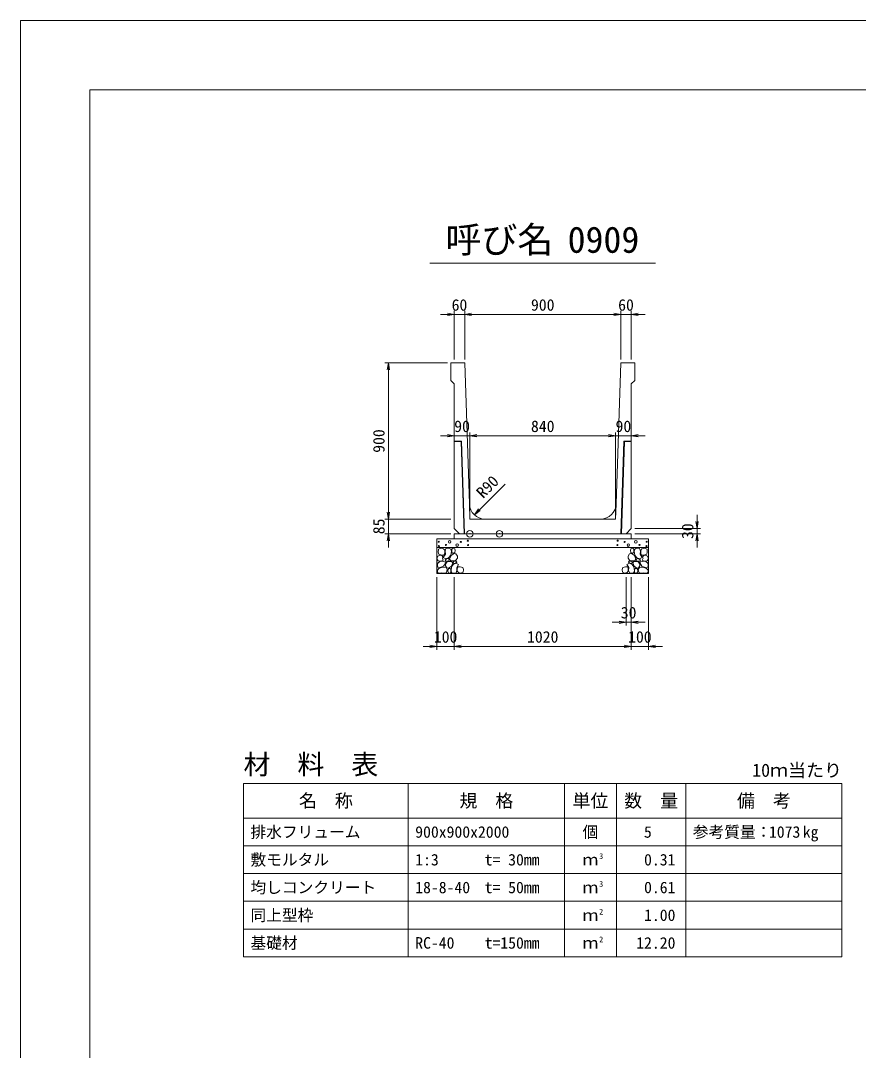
# Model space of a CAD drawing. Units: millimetres at full size, sheet at 1:75. Extents: x 67280 to 84100, y -11880 to 0.
# Drawn here: x 67280 to 72110, y -5940 to 0 of the extents above; entities that cross this region are included whole.
import ezdxf
from ezdxf.enums import TextEntityAlignment as Align

# ---------------------------------------------------------------- set-up
doc = ezdxf.new("R2010")
doc.units = ezdxf.units.MM
doc.header["$LTSCALE"] = 75
doc.header["$PDMODE"] = 32
doc.header["$PDSIZE"] = 37.5
doc.linetypes.add('DASHED_SPACED', pattern=[12, 6, -6])
for name, color, linetype, lineweight in [('D-DCR-HCHn', 4, 'Continuous', 9), ('D-MTR-FRAM', 7, 'Continuous', 13), ('D-MTR-LINE', 7, 'Continuous', 13), ('D-STR-DIM', 7, 'Continuous', 13), ('D-STR-STRn', 1, 'Continuous', 13), ('D-TTL', 2, 'Continuous', 13), ('D-TTL-TXT', 7, 'Continuous', 13)]:
    doc.layers.add(name, color=color, linetype=linetype, lineweight=lineweight)
doc.layers.add('D-MTR', color=7, linetype='Continuous')
doc.layers.add('D-MTR-TXT', color=7, linetype='Continuous')
doc.styles.add('ＭＳ ゴシック', font='')
doc.styles.get('ＭＳ ゴシック').set_extended_font_data('MS Gothic')

# ---------------------------------------------------------------- blocks, each defined once
blk = doc.blocks.new('open_arrow')
at = {"color": 0, "linetype": 'Continuous', "lineweight": -2}
blk.add_lwpolyline([(7.5, 1.25), (0, 0), (7.5, -1.25)], dxfattribs=at)

msp = doc.modelspace()

# ---------------------------------------------------------------- linework, layer by layer
at = {"layer": 'D-DCR-HCHn'}
for points in [[(69685.46, -3089.64), (69680.26, -3105.25), (69687.19, -3115.65), (69704.53, -3117.38), (69716.37, -3112.3), (69711.46, -3100.05), (69714.93, -3093.11), (69708, -3086.18), (69697.6, -3082.71)], [(69718.4, -3046.3), (69702.8, -3042.84), (69688.93, -3049.77), (69687.19, -3065.37), (69690.66, -3077.51), (69708, -3082.71), (69720.13, -3082.71), (69725.33, -3074.04), (69725.33, -3054.97)], [(69732.27, -3044.57), (69727.07, -3060.17), (69728.8, -3077.51), (69716.67, -3096.58), (69732.27, -3105.25), (69749.6, -3096.58), (69760, -3082.71), (69763.47, -3060.17), (69760, -3048.04), (69749.6, -3042.84)], [(69761.74, -3086.18), (69753.07, -3106.98), (69760, -3115.65), (69780.81, -3115.65), (69789.48, -3112.18), (69798.14, -3100.05), (69798.14, -3089.64), (69789.48, -3075.78), (69779.07, -3074.04)], [(69765.21, -3048.04), (69765.21, -3068.84), (69773.87, -3074.04), (69782.54, -3068.84), (69784.28, -3056.71), (69782.54, -3046.3), (69770.41, -3042.84)], [(70818.26, -3086.18), (70826.93, -3106.98), (70820, -3115.65), (70799.19, -3115.65), (70790.52, -3112.18), (70781.86, -3100.05), (70781.86, -3089.64), (70790.52, -3075.78), (70800.93, -3074.04)], [(70814.79, -3048.04), (70814.79, -3068.84), (70806.13, -3074.04), (70797.46, -3068.84), (70795.72, -3056.71), (70797.46, -3046.3), (70809.59, -3042.84)], [(70847.73, -3044.57), (70852.93, -3060.17), (70851.2, -3077.51), (70863.33, -3096.58), (70847.73, -3105.25), (70830.4, -3096.58), (70820, -3082.71), (70816.53, -3060.17), (70820, -3048.04), (70830.4, -3042.84)], [(70861.6, -3046.3), (70877.2, -3042.84), (70891.07, -3049.77), (70892.81, -3065.37), (70889.34, -3077.51), (70872, -3082.71), (70859.87, -3082.71), (70854.67, -3074.04), (70854.67, -3054.97)], [(70894.54, -3089.64), (70899.74, -3105.25), (70892.81, -3115.65), (70875.47, -3117.38), (70863.63, -3112.3), (70868.54, -3100.05), (70865.07, -3093.11), (70872, -3086.18), (70882.4, -3082.71)], [(69718.37, -3147.24), (69731.21, -3127.98), (69729.6, -3123.17), (69711.95, -3118.35), (69695.89, -3119.96), (69684.66, -3129.59), (69683.05, -3140.82), (69684.66, -3152.06), (69697.5, -3155.27)], [(69735.73, -3105.25), (69727.07, -3112.18), (69730.53, -3117.38), (69742.67, -3117.38), (69747.87, -3115.65), (69751.34, -3108.71), (69746.14, -3103.51)], [(69763.31, -3147.24), (69771.34, -3127.98), (69764.92, -3119.96), (69745.65, -3119.96), (69737.63, -3123.17), (69729.6, -3134.4), (69729.6, -3144.03), (69737.63, -3156.87), (69747.26, -3158.48)], [(69790.6, -3185.77), (69795.41, -3171.32), (69793.81, -3155.27), (69805.05, -3137.61), (69790.6, -3129.59), (69774.55, -3137.61), (69764.92, -3150.45), (69761.71, -3171.32), (69764.92, -3182.56), (69774.55, -3187.37)], [(69787.39, -3129.59), (69795.41, -3123.17), (69792.2, -3118.35), (69780.97, -3118.35), (69776.15, -3119.96), (69772.94, -3126.38), (69777.76, -3131.19)], [(70789.4, -3185.77), (70784.59, -3171.32), (70786.19, -3155.27), (70774.95, -3137.61), (70789.4, -3129.59), (70805.45, -3137.61), (70815.08, -3150.45), (70818.29, -3171.32), (70815.08, -3182.56), (70805.45, -3187.37)], [(70792.61, -3129.59), (70784.59, -3123.17), (70787.8, -3118.35), (70799.03, -3118.35), (70803.85, -3119.96), (70807.06, -3126.38), (70802.24, -3131.19)], [(70816.69, -3147.24), (70808.66, -3127.98), (70815.08, -3119.96), (70834.35, -3119.96), (70842.37, -3123.17), (70850.4, -3134.4), (70850.4, -3144.03), (70842.37, -3156.87), (70832.74, -3158.48)], [(70844.27, -3105.25), (70852.93, -3112.18), (70849.47, -3117.38), (70837.33, -3117.38), (70832.13, -3115.65), (70828.66, -3108.71), (70833.86, -3103.51)], [(70861.63, -3147.24), (70848.79, -3127.98), (70850.4, -3123.17), (70868.05, -3118.35), (70884.11, -3119.96), (70895.34, -3129.59), (70896.95, -3140.82), (70895.34, -3152.06), (70882.5, -3155.27)], [(69724.79, -3187.37), (69736.02, -3182.56), (69739.23, -3166.51), (69732.81, -3155.27), (69721.58, -3152.06), (69707.13, -3153.66), (69691.08, -3160.08), (69683.05, -3169.72), (69683.05, -3180.95), (69687.87, -3187.37), (69707.13, -3185.77)], [(69760.1, -3182.56), (69760.1, -3163.3), (69752.08, -3158.48), (69744.05, -3163.3), (69742.44, -3174.53), (69744.05, -3184.16), (69755.29, -3187.37)], [(69803.44, -3184.16), (69817.89, -3187.37), (69830.73, -3180.95), (69832.33, -3166.51), (69829.12, -3155.27), (69813.07, -3150.45), (69801.84, -3150.45), (69797.02, -3158.48), (69797.02, -3176.14)], [(70776.56, -3184.16), (70762.11, -3187.37), (70749.27, -3180.95), (70747.67, -3166.51), (70750.88, -3155.27), (70766.93, -3150.45), (70778.16, -3150.45), (70782.98, -3158.48), (70782.98, -3176.14)], [(70819.9, -3182.56), (70819.9, -3163.3), (70827.92, -3158.48), (70835.95, -3163.3), (70837.56, -3174.53), (70835.95, -3184.16), (70824.71, -3187.37)], [(70855.21, -3187.37), (70843.98, -3182.56), (70840.77, -3166.51), (70847.19, -3155.27), (70858.42, -3152.06), (70872.87, -3153.66), (70888.92, -3160.08), (70896.95, -3169.72), (70896.95, -3180.95), (70892.13, -3187.37), (70872.87, -3185.77)]]:
    msp.add_lwpolyline(points, close=True, dxfattribs=at)
for centre, radius in [((69690.73, -3006.04), 3), ((69691.87, -3031.09), 3), ((69732.29, -3024.25), 3), ((69753.34, -3006.04), 7.5), ((69796.66, -3025.04), 7.5), ((69817.71, -3006.84), 3), ((69858.13, -2999.99), 3), ((69859.27, -3025.04), 3), ((70720.73, -3025.04), 3), ((70721.87, -2999.99), 3), ((70762.29, -3006.84), 3), ((70783.34, -3025.04), 7.5), ((70826.66, -3006.04), 7.5), ((70847.71, -3024.25), 3), ((70888.13, -3031.09), 3), ((70889.27, -3006.04), 3)]:
    msp.add_circle(centre, radius, dxfattribs=at)
at = {"layer": 'D-MTR-FRAM'}
for p, q in [((68565, -4400), (72015, -4400)), ((68565, -4400), (68565, -5400)), ((72015, -4400), (72015, -5400)), ((68565, -5400), (72015, -5400))]:
    msp.add_line(p, q, dxfattribs=at)
at = {"layer": 'D-MTR-LINE'}
for p, q in [((69515, -4400), (69515, -5400)), ((70415, -4400), (70415, -5400)), ((70715, -4400), (70715, -5400)), ((71115, -4400), (71115, -5400)), ((68565, -4600), (72015, -4600)), ((68565, -4760), (72015, -4760)), ((68565, -4920), (72015, -4920)), ((68565, -5080), (72015, -5080)), ((68565, -5240), (72015, -5240))]:
    msp.add_line(p, q, dxfattribs=at)
at = {"layer": 'D-STR-DIM'}
for p, q in [((69700, -1695), (69920, -1695)), ((69780, -1955), (69780, -1675)), ((69840, -1955), (69840, -1675)), ((69840, -1955), (69840, -1675)), ((69840, -1695), (70740, -1695)), ((70660, -1695), (70880, -1695)), ((70740, -1955), (70740, -1675)), ((70740, -1955), (70740, -1675)), ((70800, -1955), (70800, -1675)), ((69740, -1975), (69380, -1975)), ((69400, -1975), (69400, -2875)), ((69780, -2855), (69780, -2375)), ((69870, -2855), (69870, -2375)), ((69870, -2855), (69870, -2375)), ((70710, -2855), (70710, -2375)), ((70710, -2855), (70710, -2375)), ((70800, -2855), (70800, -2375)), ((69700, -2395), (69950, -2395)), ((69870, -2395), (70710, -2395)), ((70630, -2395), (70880, -2395)), ((69400, -2795), (69400, -3040)), ((71180, -2850), (71180, -3040)), ((69760, -2875), (69380, -2875)), ((69760, -2875), (69380, -2875)), ((69760, -2960), (69380, -2960)), ((70820, -2930), (71200, -2930)), ((70820, -2960), (71200, -2960)), ((69680, -3210), (69680, -3630)), ((69780, -3210), (69780, -3630)), ((69780, -3210), (69780, -3630)), ((70770, -3210), (70770, -3490)), ((70800, -3210), (70800, -3630)), ((70800, -3210), (70800, -3630)), ((70800, -3210), (70800, -3490)), ((70900, -3210), (70900, -3630)), ((70690, -3470), (70880, -3470)), ((69860, -3610), (69600, -3610)), ((69780, -3610), (70800, -3610)), ((70980, -3610), (70720, -3610))]:
    msp.add_line(p, q, dxfattribs=at)
msp.add_lwpolyline([(69896.38, -2849.94), (69924.66, -2821.66), (70073.15, -2673.17)], dxfattribs=at)
at = {"layer": 'D-STR-STRn'}
for p, q in [((69760, -1975), (69760, -2075)), ((69760, -1975), (69840, -1975)), ((69867.1, -2788), (69840, -1975)), ((70740, -1975), (70712.9, -2788)), ((70740, -1975), (70820, -1975)), ((70820, -1975), (70820, -2075)), ((69760, -2075), (69780, -2095)), ((70820, -2075), (70800, -2095)), ((69780, -2095), (69780, -2930)), ((70800, -2095), (70800, -2930)), ((69780, -2425), (69821.98, -2425)), ((69819.08, -2428), (69780, -2428)), ((69836.81, -2960), (69819.08, -2428)), ((69839.82, -2960), (69821.98, -2425)), ((70740.18, -2960), (70758.02, -2425)), ((70743.19, -2960), (70760.92, -2428)), ((70800, -2425), (70758.02, -2425)), ((70760.92, -2428), (70800, -2428)), ((69957.05, -2875), (70622.95, -2875)), ((69780, -2930), (69810, -2960)), ((69780, -2960), (70800, -2960)), ((69780, -2960), (69780, -2990)), ((69810, -2960), (70770, -2960)), ((70800, -2930), (70770, -2960)), ((70800, -2960), (70800, -2990)), ((69680, -3190), (69680, -2990)), ((69680, -2990), (70900, -2990)), ((70900, -3190), (70900, -2990)), ((69680, -3040), (70900, -3040)), ((69680, -3190), (70900, -3190))]:
    msp.add_line(p, q, dxfattribs=at)
at = {"layer": 'D-STR-STRn', "color": 2, "linetype": 'DASHED_SPACED'}
for p, q in [((69870, -2875), (69867.1, -2788)), ((70710, -2875), (70712.9, -2788)), ((69957.05, -2875), (69870, -2875)), ((70710, -2875), (70622.95, -2875))]:
    msp.add_line(p, q, dxfattribs=at)
at = {"layer": 'D-STR-STRn'}
for centre, start, end in [((69957.05, -2785), 181.90915, 270), ((70622.95, -2785), 270, 358.09085)]:
    msp.add_arc(centre, 90, start, end, dxfattribs=at)
for p in [(69870, -2960), (69870, -2960), (70040, -2960)]:
    msp.add_point(p, dxfattribs=at)
at = {"layer": 'D-TTL'}
for points in [[(67280, -11880), (84100, -11880), (84100, 0), (67280, 0)], [(67680, -11480), (83700, -11480), (83700, -400), (67680, -400)]]:
    msp.add_lwpolyline(points, close=True, dxfattribs=at)
at = {"layer": 'D-TTL-TXT'}
msp.add_line((69640, -1400), (70940, -1400), dxfattribs=at)

# ---------------------------------------------------------------- block references
at = {"layer": 'D-STR-DIM', "xscale": 5.33, "yscale": 5.33}
for p, rotation in [((69780, -1695), 180), ((70740, -1695), 180), ((70740, -1695), 180), ((69400, -1975), 270), ((69780, -2395), 180), ((70710, -2395), 180), ((70710, -2395), 180), ((69400, -2875), 90), ((69400, -2875), 90), ((69896.38, -2849.94), 45), ((71180, -2930), 90), ((69400, -2960), 270), ((71180, -2960), 270), ((70770, -3470), 180), ((69680, -3610), 180), ((70800, -3610), 180), ((70800, -3610), 180)]:
    msp.add_blockref('open_arrow', p, dxfattribs=dict(at, rotation=rotation))
for p in [(69840, -1695), (69840, -1695), (70800, -1695), (69870, -2395), (69870, -2395), (70800, -2395), (70800, -3470), (69780, -3610), (69780, -3610), (70900, -3610)]:
    msp.add_blockref('open_arrow', p, dxfattribs=at)

# ---------------------------------------------------------------- texts
at = {"layer": 'D-MTR', "style": 'ＭＳ ゴシック'}
msp.add_text('材\u3000料\u3000表', height=113.9, dxfattribs=at).set_placement((68565, -4381.85), align=Align.BOTTOM_LEFT)
msp.add_text('10ｍ当たり', height=75.95, dxfattribs=at).set_placement((72015, -4384.57), align=Align.BOTTOM_RIGHT)
at = {"layer": 'D-MTR-TXT', "style": 'ＭＳ ゴシック'}
for s, height, p in [('名\u3000称', 75.95, (69040, -4500)), ('規\u3000格', 75.95, (69965, -4500)), ('単位', 75.95, (70565, -4500)), ('数\u3000量', 75.95, (70915, -4500)), ('備\u3000考', 75.95, (71565, -4500)), ('個', 66.46, (70565, -4680)), ('ｍ', 66.46, (70565, -4840)), ('ｍ', 66.46, (70565, -5000)), ('ｍ', 66.46, (70565, -5160)), ('ｍ', 66.46, (70565, -5320))]:
    msp.add_text(s, height=height, dxfattribs=at).set_placement(p, align=Align.MIDDLE_CENTER)
for s, p in [('排水フリューム', (68605, -4680)), ('900x900x2000', (69555, -4680)), ('参考質量：    kg', (71155, -4680)), ('敷モルタル', (68605, -4840)), ('1:3', (69555, -4840)), ('t= 30mm', (69955, -4840)), ('均しコンクリート', (68605, -5000)), ('18-8-40', (69555, -5000)), ('t= 50mm', (69955, -5000)), ('同上型枠', (68605, -5160)), ('基礎材', (68605, -5320)), ('RC-40', (69555, -5320)), ('t=150mm', (69955, -5320))]:
    msp.add_text(s, height=66.46, dxfattribs=at).set_placement(p, align=Align.MIDDLE_LEFT)
for s, p in [('5', (70918.55, -4680)), ('1073', (71775, -4680))]:
    msp.add_text(s, height=66.46, dxfattribs=at).set_placement(p, align=Align.MIDDLE_RIGHT)
for s, p in [('3', (70615, -4846.37)), ('3', (70615, -5006.37)), ('2', (70615, -5166.37)), ('2', (70615, -5326.37))]:
    msp.add_text(s, height=33.23, dxfattribs=at).set_placement(p, align=Align.BOTTOM_LEFT)
at = {"layer": 'D-MTR-TXT', "color": 6, "style": 'ＭＳ ゴシック'}
for s, p in [('0.31', (71055, -4840)), ('0.61', (71055, -5000)), ('1.00', (71055, -5160)), ('12.20', (71055, -5320))]:
    msp.add_text(s, height=66.46, dxfattribs=at).set_placement(p, align=Align.MIDDLE_RIGHT)
at = {"layer": 'D-STR-DIM', "style": 'ＭＳ ゴシック'}
for s, p in [('60', (69810, -1640)), ('900', (70290, -1640)), ('60', (70770, -1640)), ('90', (69825, -2340)), ('840', (70290, -2340)), ('90', (70755, -2340)), ('30', (70785, -3415)), ('100', (69730, -3555)), ('1020', (70290, -3555)), ('100', (70850, -3555))]:
    msp.add_text(s, height=66.46, dxfattribs=at).set_placement(p, align=Align.MIDDLE_CENTER)
for s, p in [('900', (69345, -2425)), ('85', (69345, -2917.5)), ('30', (71125, -2945))]:
    msp.add_text(s, height=66.46, rotation=90, dxfattribs=at).set_placement(p, align=Align.MIDDLE_CENTER)
msp.add_text('R90', height=66.46, rotation=45, dxfattribs=at).set_placement((69960.93, -2774.16), align=Align.BOTTOM_LEFT)
at = {"layer": 'D-TTL-TXT', "style": 'ＭＳ ゴシック'}
for s, p in [('呼び名', (70040, -1385)), ('0909', (70640, -1385))]:
    msp.add_text(s, height=151.9, dxfattribs=at).set_placement(p, align=Align.BOTTOM_CENTER)

doc.saveas('drawing.dxf')
